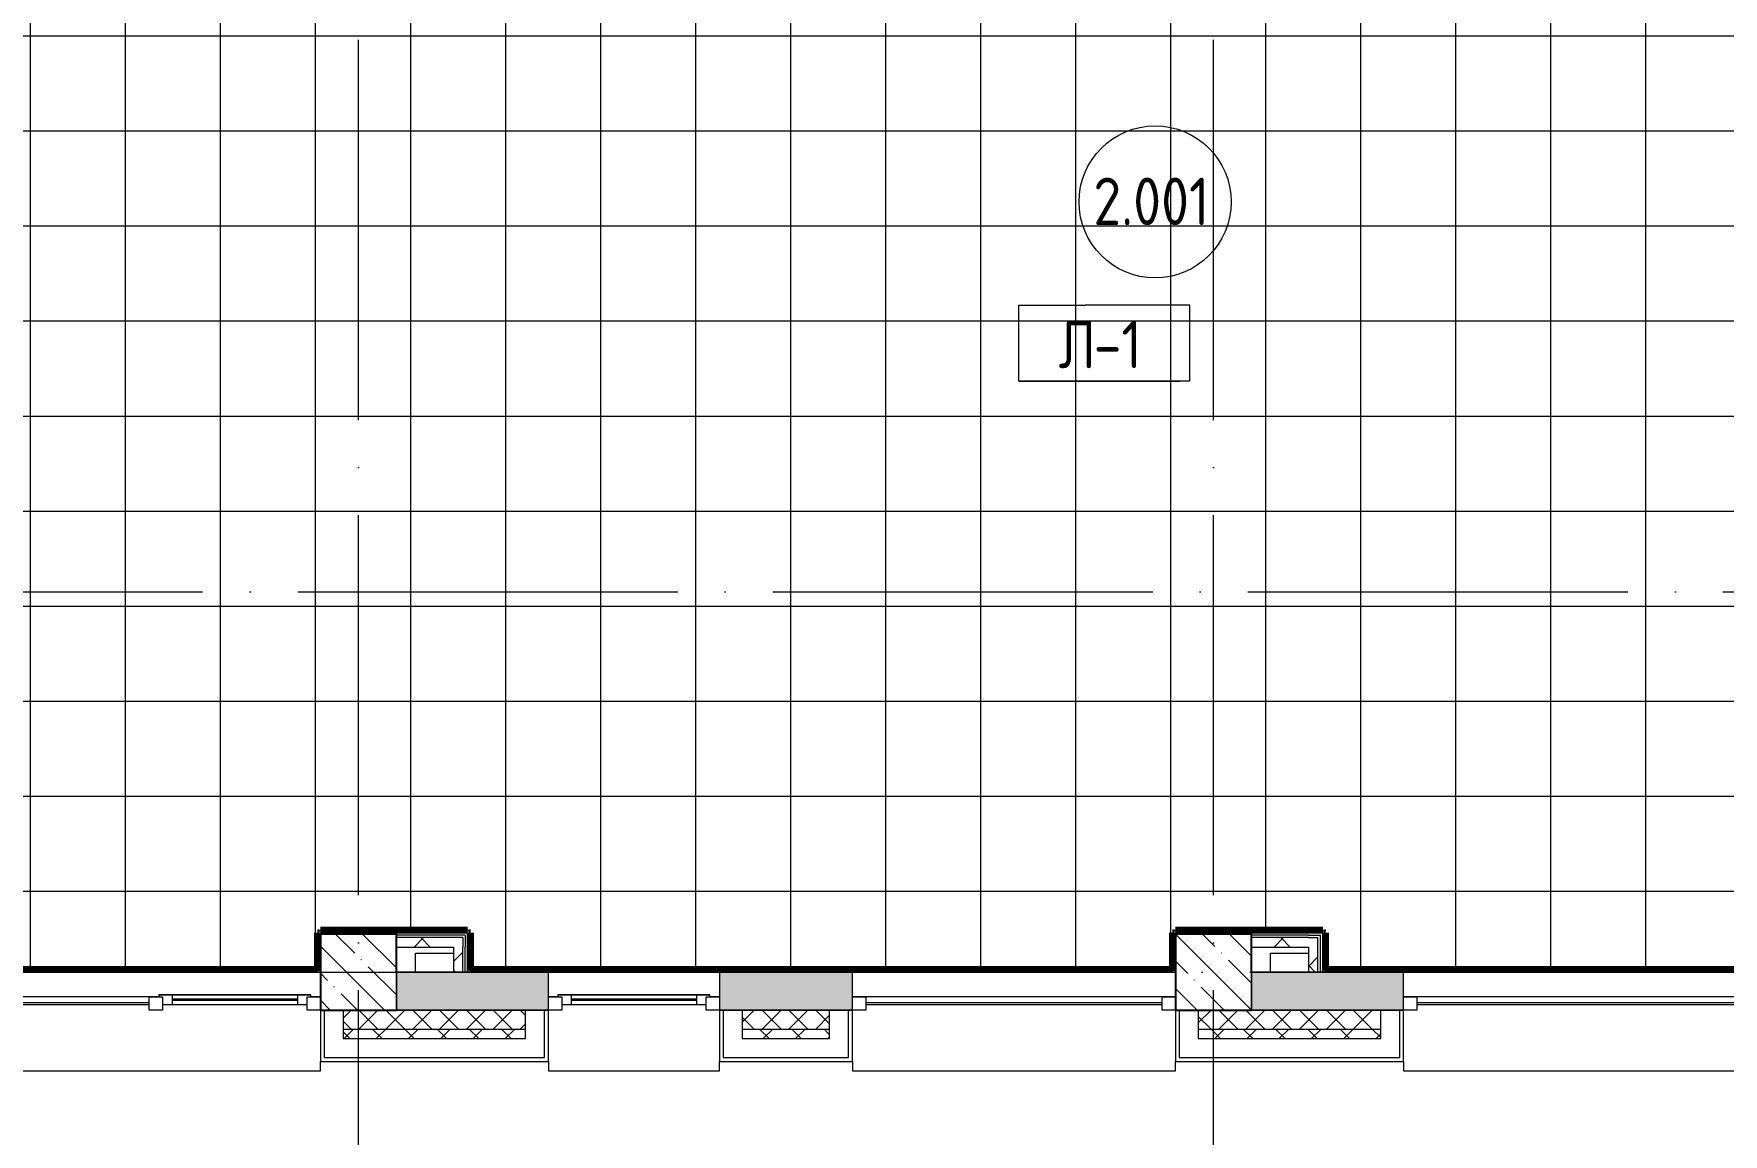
# Model space of a CAD drawing. Header units: millimetres. Extents: x 97 to 214665, y -4577 to 61202.
# Drawn here: x 60040 to 68931, y 42672 to 48461 of the extents above; entities that cross this region are included whole.
import ezdxf

# ---------------------------------------------------------------- set-up
doc = ezdxf.new("R2010")
doc.units = ezdxf.units.MM
doc.linetypes.add('ADSK_Линия сетки', pattern=[2500, 2000, -250, 0, -250])
for name, color, linetype, lineweight in [('A-AREA-____-IDEN', 2, 'Continuous', 20), ('A-FLOR-____-IDEN', 11, 'Continuous', 20), ('A-FLOR-____-OTLN', 192, 'Continuous', 9), ('A-FLOR-____-PATT', 8, 'Continuous', 9), ('A-GLAZ-____-MCUT', 151, 'Continuous', 9), ('A-GLAZ-____-OTLN', 151, 'Continuous', 9), ('A-WALL-____-MCUT', 113, 'Continuous', 9), ('A-WALL-____-PATT', 111, 'Continuous', 9), ('A-WALL-FNSH-MCUT', 113, 'Continuous', 9), ('I-WALL-____-OTLN', 2, 'Continuous', 9), ('S-COLS-____-MCUT', 52, 'Continuous', 9), ('S-COLS-____-OTLN', 52, 'Continuous', 9), ('S-GRID-____-OTLN', 1, 'Continuous', 9)]:
    doc.layers.add(name, color=color, linetype=linetype, lineweight=lineweight)
doc.styles.add('GOST Common', font='GOST_Common.ttf', dxfattribs={"width": 0.9, "height": 250})
pattern_1 = [(45, (0, 0), (-141.4214, 141.4214), []), (135, (0, 0), (-141.4214, -141.4214), [])]
pattern_2 = [(135, (0, 0), (-142.5612, -142.5612), []), (135, (142.56, 0), (-142.5612, -142.5612), [252.016, -50.403, 3.353, -47.05])]

# ---------------------------------------------------------------- blocks, each defined once
blk = doc.blocks.new('Окно_СКБ_2Ст1 - Окно_СКБ_2Ст 3300_ОК2л-29018874-О_АИ_ПП_4_200_Целиком')
at = {"layer": 'A-GLAZ-____-MCUT', "color": 90}
for p, q in [((-1650, -195), (-1650, -125)), ((-1650, -125), (-1580, -125)), ((-1580, -125), (-1580, -195)), ((-820, -155), (-1580, -155)), ((-1580, -155), (-1580, -195)), ((-1530, -205), (-1530, -155)), ((-870, -205), (-870, -155)), ((-820, -195), (-820, -125)), ((-820, -125), (-750, -125)), ((-820, -195), (-820, -155)), ((-750, -125), (-750, -195)), ((1580, -195), (1580, -125)), ((1580, -125), (1650, -125)), ((1650, -125), (1650, -195)), ((-1580, -195), (-1650, -195)), ((-1580, -195), (-1600, -195)), ((-1600, -195), (-1600, -205)), ((-1600, -205), (-800, -205)), ((-800, -205), (-1600, -205)), ((-750, -195), (-820, -195)), ((-800, -195), (-820, -195)), ((-800, -205), (-800, -195)), ((1650, -195), (1580, -195))]:
    blk.add_line(p, q, dxfattribs=at)
at = {"layer": 'A-GLAZ-____-MCUT', "color": 10, "lineweight": 5}
for p, q in [((-1530, -175), (-870, -175)), ((1580, -155), (-750, -155)), ((1580, -165), (-750, -165)), ((-870, -185), (-1530, -185))]:
    blk.add_line(p, q, dxfattribs=at)
at = {"layer": 'A-GLAZ-____-OTLN', "color": 10, "lineweight": 5}
for p, q in [((-1650, -195), (-1600, -195)), ((-800, -195), (1650, -195))]:
    blk.add_line(p, q, dxfattribs=at)
blk = doc.blocks.new('Окно_СКБ_1Ст1 - 120_Окно_СКБ_1Ст_900_ОК3л-29018700-О_АИ_ПП_4_200_Целиком')
at = {"layer": 'A-GLAZ-____-MCUT', "color": 90}
for p, q in [((-450, -195), (-450, -125)), ((-450, -125), (-380, -125)), ((-380, -125), (-380, -195)), ((380, -155), (-380, -155)), ((-380, -155), (-380, -195)), ((-330, -205), (-330, -155)), ((330, -205), (330, -155)), ((380, -195), (380, -125)), ((380, -125), (450, -125)), ((380, -195), (380, -155)), ((450, -125), (450, -195)), ((-380, -195), (-450, -195)), ((-380, -195), (-400, -195)), ((-400, -195), (-400, -205)), ((-400, -205), (400, -205)), ((400, -205), (-400, -205)), ((450, -195), (380, -195)), ((400, -195), (380, -195)), ((400, -205), (400, -195))]:
    blk.add_line(p, q, dxfattribs=at)
at = {"layer": 'A-GLAZ-____-MCUT', "color": 10, "lineweight": 5}
for p, q in [((-330, -175), (330, -175)), ((330, -185), (-330, -185))]:
    blk.add_line(p, q, dxfattribs=at)
at = {"layer": 'A-GLAZ-____-OTLN', "color": 10, "lineweight": 5}
for p, q in [((-450, -195), (-400, -195)), ((400, -195), (450, -195))]:
    blk.add_line(p, q, dxfattribs=at)
blk = doc.blocks.new('Окно_СКБ_1Ст1 - 120_Окно_СКБ_1Ст_1700_ОК19Л-29018918-О_АИ_ПП_4_200_Целиком')
at = {"layer": 'A-GLAZ-____-MCUT', "color": 90}
for p, q in [((-850, -195), (-850, -125)), ((-850, -125), (-780, -125)), ((-780, -125), (-780, -195)), ((780, -195), (780, -125)), ((780, -125), (850, -125)), ((850, -125), (850, -195)), ((-780, -195), (-850, -195)), ((850, -195), (780, -195))]:
    blk.add_line(p, q, dxfattribs=at)
at = {"layer": 'A-GLAZ-____-MCUT', "color": 10, "lineweight": 5}
for p, q in [((780, -155), (-780, -155)), ((780, -165), (-780, -165))]:
    blk.add_line(p, q, dxfattribs=at)
at = {"layer": 'A-GLAZ-____-OTLN', "color": 10, "lineweight": 5}
blk.add_line((-850, -195), (850, -195), dxfattribs=at)
blk = doc.blocks.new('WNW_Отлив1 - Отлив_металлический 2-28598290-О_АИ_ПП_4_200_Целиком')
at = {"layer": 'A-GLAZ-____-OTLN', "color": 10, "lineweight": 5}
for p, q in [((1650, 320), (-1650, 320)), ((-1650, 320), (-1650, 270)), ((1650, 270), (1650, 320))]:
    blk.add_line(p, q, dxfattribs=at)
blk = doc.blocks.new('WNW_Отлив1 - Отлив_металлический 2-28596055-О_АИ_ПП_4_200_Целиком')
at = {"layer": 'A-GLAZ-____-OTLN', "color": 10, "lineweight": 5}
for p, q in [((450, 320), (-450, 320)), ((-450, 320), (-450, 270)), ((450, 270), (450, 320))]:
    blk.add_line(p, q, dxfattribs=at)
blk = doc.blocks.new('WNW_Отлив1 - Отлив_металлический 2-28595994-О_АИ_ПП_4_200_Целиком')
at = {"layer": 'A-GLAZ-____-OTLN', "color": 10, "lineweight": 5}
for p, q in [((850, 320), (-850, 320)), ((-850, 320), (-850, 270)), ((850, 270), (850, 320))]:
    blk.add_line(p, q, dxfattribs=at)
blk = doc.blocks.new('0083_СОШ675_АР_R22_rvt-1-О_АИ_ПП_4_200_Целиком')
at = {"layer": 'A-WALL-____-PATT', "lineweight": 5}
h = blk.add_hatch(dxfattribs=at)
h.set_pattern_fill('FP_20', color=252, style=0, pattern_type=2)
h.set_pattern_definition(pattern_1)
h.paths.add_polyline_path([(4750, 43657), (4800, 43657), (4800, 43707), (4450, 43707), (4450, 43657), (4534.4, 43657)])
h = blk.add_hatch(dxfattribs=at)
h.set_pattern_fill('FP_20', color=252, style=0, pattern_type=2)
h.set_pattern_definition(pattern_1)
h.paths.add_polyline_path([(4800, 43525), (4800, 43657), (4750, 43657), (4750, 43525)])
h = blk.add_hatch(dxfattribs=at)
h.set_pattern_fill('FP_20', color=252, style=0, pattern_type=2)
h.set_pattern_definition(pattern_1)
h.paths.add_polyline_path([(9250, 43657), (9250, 43707), (8950, 43707), (8950, 43657)])
h = blk.add_hatch(dxfattribs=at)
h.set_pattern_fill('FP_20', color=252, style=0, pattern_type=2)
h.set_pattern_definition(pattern_1)
h.paths.add_polyline_path([(9300, 43525), (9300, 43707), (9250, 43707), (9250, 43525)])
h = blk.add_hatch(dxfattribs=at)
h.set_pattern_fill('FP_74', color=10, style=0, pattern_type=2)
h.set_pattern_definition([(50, (0, 0), (364.3679, -31.8783), [38.1, -419.1]), (355, (0, 0), (-70.4859, 382.1133), [30.48, -335.28]), (100.451, (30.36, -2.66), (293.885, 350.2334), [32.38, -356.18]), (46.184, (0, 101.6), (542.1585, -84.0858), [57.15, -628.65]), (96.636, (45.2, 94.6), (474.805, 494.8554), [48.57, -534.27]), (351.184, (0, 101.6), (474.8102, 494.85), [45.72, -502.92]), (21, (50.8, 76.2), (303.2285, -204.5305), [38.1, -419.1]), (326, (50.8, 76.2), (123.6039, 368.376), [30.48, -335.28]), (71.451, (76.07, 59.16), (426.8341, 163.8427), [32.38, -356.18]), (37.5, (0, 0), (6.17665, 169.11015), [16.764, -314.452, 16.764, -323.596, -336.55]), (37.5, (0, 0), (6.17665, 169.11015), [-671.576, 16.764, -319.786]), (7.5, (0, 0), (133.63888, 200.3615), [16.764, -177.292, 16.764, -306.832, -128.27]), (7.5, (0, 0), (133.63888, 200.3615), [-517.652, 16.764, -111.506]), (327.5, (-113.28, 0), (271.18182, -11.45836), [16.764, -110.236, 16.764, -379.476, -525.78]), (327.5, (-113.28, 0), (271.18182, -11.45836), [-523.24, 16.764, -509.016]), (317.5, (-164.08, 0), (296.2585, 50.85285), [16.764, -148.336, 16.764, -246.38, -373.38]), (317.5, (-164.08, 0), (296.2585, 50.85285), [-428.244, 16.764, -356.616])])
h.paths.add_polyline_path([(67170, 43325), (69050, 43325), (69050, 43525), (67050, 43525), (67050, 43325), (67070, 43325)])
h.paths.add_polyline_path([(64650, 43325), (65350, 43325), (65350, 43525), (64650, 43525)])
h.paths.add_polyline_path([(60830, 43325), (60850, 43325), (60850, 43525), (60150, 43525), (60150, 43325), (60730, 43325)])
h.paths.add_polyline_path([(62570, 43325), (63350, 43325), (63350, 43525), (62550, 43525), (62550, 43325)])
h.paths.add_polyline_path([(58070, 43325), (58850, 43325), (58850, 43525), (58050, 43525), (58050, 43325)])
h.paths.add_polyline_path([(54301.6, 43325), (54350, 43325), (54350, 43525), (53550, 43525), (53550, 43325), (53818.4, 43325)])
h.paths.add_polyline_path([(49850, 43325), (49850, 43525), (49050, 43525), (49050, 43325), (49469.8, 43325)])
h.paths.add_polyline_path([(44670, 43325), (45350, 43325), (45350, 43525), (44550, 43525), (44550, 43325), (44638.1, 43325)])
h.paths.add_polyline_path([(42850, 43325), (42850, 43525), (42150, 43525), (42150, 43325), (42830, 43325)])
h.paths.add_polyline_path([(40772.6, 43325), (40850, 43325), (40850, 43525), (40050, 43525), (40050, 43325), (40289.5, 43325)])
h.paths.add_polyline_path([(36350, 43325), (36750, 43325), (36750, 43525), (36350, 43525)])
h.paths.add_polyline_path([(35570, 43325), (35950, 43325), (35950, 43525), (35550, 43525), (35550, 43325)])
h.paths.add_polyline_path([(32075.5, 43325), (32250, 43325), (32250, 43525), (31450, 43525), (31450, 43325), (31592.3, 43325)])
h.paths.add_polyline_path([(27726.9, 43325), (27750, 43325), (27750, 43525), (26950, 43525), (26950, 43325), (27630, 43325)])
h.paths.add_polyline_path([(23250, 43325), (23250, 43525), (22450, 43525), (22450, 43325), (23230, 43325)])
h.paths.add_polyline_path([(24730, 43325), (24850, 43325), (24850, 43525), (24150, 43525), (24150, 43325), (24270, 43325)])
h.paths.add_polyline_path([(18730, 43325), (18750, 43325), (18750, 43525), (17950, 43525), (17950, 43325), (18630, 43325)])
h.paths.add_polyline_path([(13450, 43325), (14250, 43325), (14250, 43525), (13450, 43525)])
h.paths.add_polyline_path([(9730, 43325), (9750, 43325), (9750, 43525), (8950, 43525), (8950, 43325), (9630, 43325)])
h.paths.add_polyline_path([(6467.1, 43325), (6850, 43325), (6850, 43525), (6150, 43525), (6150, 43325), (6270, 43325)])
h.paths.add_polyline_path([(5017.6, 43325), (5250, 43325), (5250, 43525), (4450, 43525), (4450, 43325), (4534.4, 43325)])
h.paths.add_polyline_path([(750, 43325), (750, 43525), (200, 43525), (200, 43325), (730, 43325)])
h = blk.add_hatch(dxfattribs=at)
h.set_pattern_fill('FP_21', color=10, style=0, pattern_type=2)
h.set_pattern_definition([(45, (0, 0), (-70.71068, 70.71068), []), (135, (0, 0), (-70.71068, -70.71068), [])])
h.paths.add_polyline_path([(69150, 43225), (69150, 43325), (67170, 43325), (67170, 43225), (68796.9, 43225)])
h.paths.add_polyline_path([(64770, 43225), (65230, 43225), (65230, 43325), (64770, 43325), (64770, 43281.5)])
h.paths.add_polyline_path([(63630, 43225), (63630, 43325), (62670, 43325), (62670, 43225)])
h.paths.add_polyline_path([(60730, 43225), (60730, 43325), (60270, 43325), (60270, 43225)])
h.paths.add_polyline_path([(59130, 43225), (59130, 43325), (58170, 43325), (58170, 43225)])
h.paths.add_polyline_path([(54630, 43225), (54630, 43325), (53670, 43325), (53670, 43225)])
h.paths.add_polyline_path([(49170, 43225), (50130, 43225), (50130, 43325), (49170, 43325), (49170, 43281.5)])
h.paths.add_polyline_path([(45630, 43225), (45630, 43325), (44670, 43325), (44670, 43225)])
h.paths.add_polyline_path([(42270, 43225), (42730, 43225), (42730, 43325), (42270, 43325), (42270, 43281.5)])
h.paths.add_polyline_path([(41130, 43225), (41130, 43325), (40170, 43325), (40170, 43225), (40772.6, 43225)])
h.paths.add_polyline_path([(35670, 43225), (36630, 43225), (36630, 43325), (35670, 43325), (35670, 43281.5)])
h.paths.add_polyline_path([(32130, 43225), (32130, 43325), (31170, 43325), (31170, 43225)])
h.paths.add_polyline_path([(26670, 43225), (27630, 43225), (27630, 43325), (26670, 43325), (26670, 43281.5)])
h.paths.add_polyline_path([(24270, 43225), (24730, 43225), (24730, 43325), (24270, 43325), (24270, 43281.5)])
h.paths.add_polyline_path([(23130, 43225), (23130, 43325), (22170, 43325), (22170, 43225)])
h.paths.add_polyline_path([(17670, 43225), (18630, 43225), (18630, 43325), (17670, 43325), (17670, 43281.5)])
h.paths.add_polyline_path([(14130, 43225), (14130, 43325), (13170, 43325), (13170, 43225), (13714.8, 43225)])
h.paths.add_polyline_path([(9630, 43225), (9630, 43325), (8670, 43325), (8670, 43225)])
h.paths.add_polyline_path([(5130, 43225), (5130, 43325), (4170, 43325), (4170, 43225)])
h.paths.add_polyline_path([(6270, 43225), (6730, 43225), (6730, 43325), (6270, 43325), (6270, 43281.5)])
h.paths.add_polyline_path([(630, 43225), (630, 43325), (-300, 43325), (-300, 43225)])
h = blk.add_hatch(dxfattribs=at)
h.set_pattern_fill('FP_7', color=10, style=0, pattern_type=2)
h.set_pattern_definition([(135, (0, 0), (-84.85281, -84.85281), []), (225, (0, 0), (84.85281, -84.85281), [])])
h.paths.add_polyline_path([(69050, 43175), (69150, 43175), (69150, 43225), (67170, 43225), (67170, 43175), (68796.9, 43175)])
h.paths.add_polyline_path([(65230, 43175), (65230, 43225), (64770, 43225), (64770, 43175)])
h.paths.add_polyline_path([(63630, 43175), (63630, 43225), (62670, 43225), (62670, 43175)])
h.paths.add_polyline_path([(60730, 43175), (60730, 43225), (60270, 43225), (60270, 43175)])
h.paths.add_polyline_path([(59130, 43175), (59130, 43225), (58170, 43225), (58170, 43175)])
h.paths.add_polyline_path([(54630, 43175), (54630, 43225), (53670, 43225), (53670, 43175)])
h.paths.add_polyline_path([(50130, 43175), (50130, 43225), (49170, 43225), (49170, 43175)])
h.paths.add_polyline_path([(44670, 43175), (45630, 43175), (45630, 43225), (44670, 43225)])
h.paths.add_polyline_path([(42730, 43175), (42730, 43225), (42270, 43225), (42270, 43175)])
h.paths.add_polyline_path([(41130, 43175), (41130, 43225), (40170, 43225), (40170, 43175), (40772.6, 43175)])
h.paths.add_polyline_path([(36630, 43175), (36630, 43225), (35670, 43225), (35670, 43175)])
h.paths.add_polyline_path([(32130, 43175), (32130, 43225), (31170, 43225), (31170, 43175)])
h.paths.add_polyline_path([(26670, 43175), (27630, 43175), (27630, 43225), (26670, 43225)])
h.paths.add_polyline_path([(24270, 43175), (24730, 43175), (24730, 43225), (24270, 43225)])
h.paths.add_polyline_path([(23130, 43175), (23130, 43225), (22170, 43225), (22170, 43175)])
h.paths.add_polyline_path([(17670, 43175), (18630, 43175), (18630, 43225), (17670, 43225)])
h.paths.add_polyline_path([(13714.8, 43175), (14130, 43175), (14130, 43225), (13170, 43225), (13170, 43175)])
h.paths.add_polyline_path([(9630, 43175), (9630, 43225), (8670, 43225), (8670, 43175)])
h.paths.add_polyline_path([(6730, 43175), (6730, 43225), (6270, 43225), (6270, 43175)])
h.paths.add_polyline_path([(4170, 43175), (5130, 43175), (5130, 43225), (4170, 43225)])
h.paths.add_polyline_path([(630, 43175), (630, 43225), (-350, 43225), (-350, 43175)])
at = {"layer": 'S-COLS-____-OTLN', "lineweight": 5}
h = blk.add_hatch(dxfattribs=at)
h.set_pattern_fill('FP_31', color=256, style=0, pattern_type=2)
h.set_pattern_definition(pattern_2)
h.paths.add_polyline_path([(4051.2, 43325), (4450, 43325), (4450, 43725), (4050, 43725), (4050, 43325)])
h = blk.add_hatch(dxfattribs=at)
h.set_pattern_fill('FP_31', color=256, style=0, pattern_type=2)
h.set_pattern_definition(pattern_2)
h.paths.add_polyline_path([(8550, 43325), (8950, 43325), (8950, 43725), (8550, 43725)])
at = {"layer": 'A-FLOR-____-OTLN', "color": 90}
for p, q in [((4550, 43525), (4550, 43625)), ((4550, 43625), (4750, 43625)), ((9050, 43525), (9050, 43625)), ((9050, 43625), (9250, 43625))]:
    blk.add_line(p, q, dxfattribs=at)
at = {"layer": 'A-WALL-____-MCUT', "color": 10, "lineweight": 5}
for p, q in [((4812.5, 43719.5), (4450, 43719.5)), ((4812.5, 43719.5), (4812.5, 43707)), ((4812.5, 43707), (4812.5, 43657)), ((4812.5, 43525), (4812.5, 43657)), ((9250, 43719.5), (8950, 43719.5)), ((9250, 43719.5), (9300, 43719.5)), ((9300, 43719.5), (9312.5, 43719.5)), ((9312.5, 43525), (9312.5, 43719.5)), ((4450, 43525), (4450, 43325)), ((8950, 43525), (8950, 43325)), ((4070, 43325), (4070, 43075)), ((4170, 43325), (4170, 43225)), ((5130, 43225), (5130, 43325)), ((5230, 43075), (5230, 43325)), ((6170, 43325), (6170, 43075)), ((6270, 43325), (6270, 43225)), ((6730, 43225), (6730, 43325)), ((6830, 43075), (6830, 43325)), ((8570, 43325), (8570, 43075)), ((8670, 43325), (8670, 43225)), ((9630, 43225), (9630, 43325)), ((9730, 43075), (9730, 43325)), ((4170, 43225), (4170, 43175)), ((4170, 43225), (5130, 43225)), ((5130, 43175), (5130, 43225)), ((6270, 43225), (6270, 43175)), ((6270, 43225), (6730, 43225)), ((6730, 43175), (6730, 43225)), ((8670, 43225), (8670, 43175)), ((8670, 43225), (9630, 43225)), ((9630, 43175), (9630, 43225)), ((4170, 43175), (5130, 43175)), ((6270, 43175), (6730, 43175)), ((8670, 43175), (9630, 43175)), ((4070, 43075), (5230, 43075)), ((6170, 43075), (6830, 43075)), ((8570, 43075), (9730, 43075))]:
    blk.add_line(p, q, dxfattribs=at)
at = {"layer": 'A-WALL-____-MCUT', "color": 50, "lineweight": 13}
for p, q in [((4450, 43707), (4450, 43657)), ((4800, 43707), (4450, 43707)), ((4450, 43657), (4750, 43657)), ((4750, 43657), (4750, 43525)), ((4800, 43707), (4800, 43657)), ((4800, 43525), (4800, 43657)), ((8950, 43707), (8950, 43657)), ((9250, 43707), (8950, 43707)), ((8950, 43657), (9250, 43657)), ((9250, 43707), (9300, 43707)), ((9250, 43657), (9250, 43525)), ((9300, 43525), (9300, 43707)), ((5250, 43525), (4450, 43525)), ((4750, 43525), (4800, 43525)), ((5250, 43325), (5250, 43525)), ((6850, 43525), (6150, 43525)), ((6150, 43525), (6150, 43325)), ((6850, 43325), (6850, 43525)), ((9750, 43525), (8950, 43525)), ((9250, 43525), (9300, 43525)), ((9750, 43325), (9750, 43525)), ((5130, 43325), (4450, 43325)), ((4450, 43325), (5130, 43325)), ((5230, 43325), (5130, 43325)), ((5130, 43325), (5230, 43325)), ((5250, 43325), (5230, 43325)), ((5230, 43325), (5250, 43325)), ((6170, 43325), (6150, 43325)), ((6150, 43325), (6170, 43325)), ((6270, 43325), (6170, 43325)), ((6170, 43325), (6270, 43325)), ((6730, 43325), (6270, 43325)), ((6270, 43325), (6730, 43325)), ((6830, 43325), (6730, 43325)), ((6730, 43325), (6830, 43325)), ((6850, 43325), (6830, 43325)), ((6830, 43325), (6850, 43325)), ((9630, 43325), (8950, 43325)), ((8950, 43325), (9630, 43325)), ((9730, 43325), (9630, 43325)), ((9630, 43325), (9730, 43325)), ((9750, 43325), (9730, 43325)), ((9730, 43325), (9750, 43325))]:
    blk.add_line(p, q, dxfattribs=at)
at = {"layer": 'A-WALL-____-MCUT', "color": 90}
for p, q in [((4450, 43325), (4170, 43325)), ((8950, 43325), (8670, 43325))]:
    blk.add_line(p, q, dxfattribs=at)
at = {"layer": 'A-WALL-FNSH-MCUT', "color": 90}
for p, q in [((4825, 43732), (4450, 43732)), ((4450, 43732), (4450, 43719.5)), ((4450, 43719.5), (4450, 43707)), ((4825, 43719.5), (4825, 43732)), ((4825, 43707), (4825, 43719.5)), ((4825, 43657), (4825, 43707)), ((4825, 43525), (4825, 43657)), ((9250, 43732), (8950, 43732)), ((8950, 43732), (8950, 43719.5)), ((8950, 43719.5), (8950, 43707)), ((9300, 43732), (9250, 43732)), ((9312.5, 43732), (9300, 43732)), ((9325, 43732), (9312.5, 43732)), ((9325, 43525), (9325, 43732)), ((4800, 43525), (4812.5, 43525)), ((4812.5, 43525), (4825, 43525)), ((9300, 43525), (9312.5, 43525)), ((9312.5, 43525), (9325, 43525)), ((4070, 43325), (4050, 43325)), ((4050, 43325), (4050, 43055)), ((4170, 43325), (4070, 43325)), ((5250, 43055), (5250, 43325)), ((6150, 43325), (6150, 43055)), ((6850, 43055), (6850, 43325)), ((8570, 43325), (8550, 43325)), ((8550, 43325), (8550, 43055)), ((8670, 43325), (8570, 43325)), ((9750, 43055), (9750, 43325)), ((4050, 43055), (5250, 43055)), ((6150, 43055), (6850, 43055)), ((8550, 43055), (9750, 43055))]:
    blk.add_line(p, q, dxfattribs=at)
at = {"layer": 'I-WALL-____-OTLN', "color": 90}
for p, q in [((750, 43525), (4050, 43525)), ((5250, 43525), (6150, 43525)), ((6850, 43525), (8550, 43525)), ((9750, 43525), (13050, 43525))]:
    blk.add_line(p, q, dxfattribs=at)
at = {"layer": 'S-COLS-____-MCUT', "color": 130, "lineweight": 25}
for p, q in [((4450, 43725), (4050, 43725)), ((4050, 43725), (4050, 43325)), ((4450, 43525), (4450, 43725)), ((8950, 43725), (8550, 43725)), ((8550, 43725), (8550, 43325)), ((8950, 43525), (8950, 43725)), ((4050, 43325), (4450, 43325)), ((8550, 43325), (8950, 43325))]:
    blk.add_line(p, q, dxfattribs=at)
at = {"layer": 'S-COLS-____-OTLN', "color": 90}
for p, q in [((4450, 43325), (4450, 43525)), ((8950, 43325), (8950, 43525))]:
    blk.add_line(p, q, dxfattribs=at)
at = {"layer": 'A-GLAZ-____-OTLN', "color": 90, "lineweight": 9, "rotation": 180}
for name, p in [('Окно_СКБ_2Ст1 - Окно_СКБ_2Ст 3300_ОК2л-29018874-О_АИ_ПП_4_200_Целиком', (2400, 43200)), ('Окно_СКБ_1Ст1 - 120_Окно_СКБ_1Ст_900_ОК3л-29018700-О_АИ_ПП_4_200_Целиком', (5700, 43200)), ('Окно_СКБ_1Ст1 - 120_Окно_СКБ_1Ст_1700_ОК19Л-29018918-О_АИ_ПП_4_200_Целиком', (7700, 43200)), ('Окно_СКБ_2Ст1 - Окно_СКБ_2Ст 3300_ОК2л-29018874-О_АИ_ПП_4_200_Целиком', (11400, 43200)), ('WNW_Отлив1 - Отлив_металлический 2-28598290-О_АИ_ПП_4_200_Целиком', (2400, 43325)), ('WNW_Отлив1 - Отлив_металлический 2-28596055-О_АИ_ПП_4_200_Целиком', (5700, 43325)), ('WNW_Отлив1 - Отлив_металлический 2-28595994-О_АИ_ПП_4_200_Целиком', (7700, 43325)), ('WNW_Отлив1 - Отлив_металлический 2-28598290-О_АИ_ПП_4_200_Целиком', (11400, 43325))]:
    blk.add_blockref(name, p, dxfattribs=at)
blk = doc.blocks.new('ADSK_Марка_Перекрытие - Типоразмер_ADSK_Марка-158127-О_АИ_ПП_4_200_Целиком')
at = {"layer": 'A-FLOR-____-IDEN'}
for p, q in [((-4.5, 4), (-1, 4)), ((-4.5, 0), (-4.5, 4)), ((4.5, 4), (-1, 4)), ((4.5, 0), (4.5, 4)), ((4.5, 0), (-4.5, 0)), ((-4.5, 0), (4, 0))]:
    blk.add_line(p, q, dxfattribs=at)
blk = doc.blocks.new('ADSK_Марка_Помещение_ОдноЗначение - Номер-159740-О_АИ_ПП_4_200_Целиком')
at = {"layer": 'A-AREA-____-IDEN'}
blk.add_circle((0, 0), 4, dxfattribs=at)

msp = doc.modelspace()

# ---------------------------------------------------------------- hatches: boundary and pattern name
at = {"layer": 'A-FLOR-____-PATT'}
h = msp.add_hatch(dxfattribs=at)
h.set_pattern_fill('FP_206', color=256, style=0, pattern_type=2)
h.set_pattern_definition([(270, (92023.1, 47450), (500, 3e-14), []), (0, (92023.1, 47450), (0, 500), [])])
h.paths.add_polyline_path([(66048.114412, 43525), (66048.114412, 43725), (66448.09249, 43725), (66448.09249, 43731.999414), (66048.09249, 43732), (66048.09249, 43525)])
h.paths.add_polyline_path([(70548.114412, 43525.000586), (70548.114412, 43725), (70948.09249, 43725), (70948.09249, 43731.999414), (70548.09249, 43732), (70548.09249, 43525.000586)])
h.paths.add_polyline_path([(73145.577757, 43540.000586), (75033.09249, 43540.000586), (75033.09249, 51165), (74748.136333, 51165), (74748.136333, 51174.999414), (72248.136333, 51174.999414), (72248.136333, 51170), (72253.136333, 51170), (72253.136333, 51160), (72248.136333, 51160), (72248.136333, 51155), (71578.114412, 51155), (71578.114412, 50757.5), (71573.114412, 50757.5), (71573.114412, 50752.5), (71563.114412, 50752.5), (71562.933906, 50756.000586), (71558.114412, 50756.000586), (71557.613792, 50751.000586), (70548.114412, 50751.000586), (70548.114412, 50756.000586), (70538.114412, 50756.000586), (70538.114412, 50766.000586), (70533.114412, 50766.911038), (70533.114412, 51160), (68933.114412, 51160), (68933.114412, 50864.999414), (68928.114412, 50864.392056), (68928.114412, 50855), (68918.114412, 50855), (68918.114412, 50850), (66463.114412, 50848.850302), (66463.114412, 50775.000586), (66458.114412, 50775), (66458.114412, 50765.000586), (66448.114412, 50765.000586), (66447.263381, 50760.000586), (66048.114412, 50760.000586), (66048.092521, 50765.000586), (66038.114412, 50765.000586), (66038.114412, 50775.000586), (66033.114412, 50775.000586), (66033.114412, 50850), (63713.114412, 50850), (63713.114412, 50766), (63708.114412, 50766), (63708.114412, 50756), (63698.114412, 50756), (63698.114412, 50751), (60948.09249, 50751), (60948.09249, 50756), (60938.09249, 50756), (60938.09249, 50752.5), (60928.09249, 50752.5), (60928.09249, 51155), (60293.114412, 51155), (60293.114412, 51160), (60198.09249, 51160), (60198.09249, 51174.999414), (57698.114412, 51174.88243), (57698.114412, 51110), (57713.114412, 51110), (57713.114412, 50775), (57708.114412, 50775), (57708.114412, 50760), (57513.09249, 50760), (57513.09249, 43740.000586), (58123.092491, 43740.000586), (58123.092491, 43735.000586), (58133.092491, 43735.000586), (58133.092491, 43725.000586), (58138.092491, 43724.124093), (58138.092491, 43540.000586), (61533.114412, 43540.000586), (61533.114412, 43732), (61538.114412, 43732), (61538.114412, 43742), (61548.114412, 43742), (61548.114412, 43747), (62323.114412, 43747), (62323.114412, 43742), (62333.114412, 43742), (62333.114412, 43732), (62338.114412, 43732), (62338.114412, 43540.000586), (66033.09249, 43540.000586), (66033.09249, 43732), (66038.09249, 43732), (66038.09249, 43742), (66048.09249, 43742), (66048.114412, 43747), (66823.114412, 43747), (66823.114412, 43742), (66833.114412, 43742), (66833.114412, 43732), (66838.114412, 43732), (66838.114412, 43540.000586), (70533.09249, 43540.000586), (70533.09249, 43732), (70538.09249, 43732), (70538.09249, 43742), (70548.09249, 43742), (70548.114412, 43747), (71323.114412, 43747), (71323.681803, 43742), (71333.114412, 43742), (71333.114412, 43732), (71338.114412, 43732), (71338.114412, 43540.000586), (72179.224545, 43540.000586)])
h.paths.add_polyline_path([(61549.339211, 43725), (61948.09249, 43725), (61948.09249, 43731.999414), (61548.114412, 43732), (61548.114412, 43725)])
h.paths.add_polyline_path([(71248.114412, 43731.999414), (71248.112067, 43732), (71212.871333, 43731.999414)])
h.paths.add_polyline_path([(66748.114412, 43731.999414), (66748.112067, 43732), (66448.114412, 43732)])
h.paths.add_polyline_path([(61548.114412, 50766), (61948.09249, 50766), (61948.09249, 50775), (61548.09249, 50775), (61548.09249, 50766)])
at = {"layer": 'A-WALL-____-PATT'}
for points in [[(61548.114412, 43535.000586), (61548.114412, 43742), (61538.114412, 43742), (61538.114412, 43535.000586)], [(62323.114412, 43732), (62333.114412, 43732), (62333.114412, 43742), (61548.114412, 43742), (61548.114412, 43732), (62032.515817, 43732)], [(66048.09249, 43535.000586), (66048.09249, 43742), (66038.09249, 43742), (66038.09249, 43535.000586)], [(66823.114412, 43732), (66833.114412, 43732), (66833.114412, 43742), (66048.09249, 43742), (66048.09249, 43732), (66381.105272, 43732)], [(62333.114412, 43535.000586), (62333.114412, 43732), (62323.114412, 43732), (62323.114412, 43535.000586)], [(66833.114412, 43535.000586), (66833.114412, 43732), (66823.114412, 43732), (66823.114412, 43535.000586)], [(67248.09249, 43525.000586), (67248.09249, 43535.000586), (66823.114412, 43535.000586), (66823.114412, 43525.000586), (66864.281878, 43525.000586)]]:
    msp.add_hatch(color=7, dxfattribs=at).paths.add_polyline_path(points)
h = msp.add_hatch(color=7, dxfattribs=at)
h.paths.add_polyline_path([(64348.09249, 43525.000586), (64348.09249, 43535.000586), (63648.114412, 43535.000586), (63648.114412, 43525.000586), (63965.222242, 43525.000586)])
h.paths.add_polyline_path([(62515.692423, 43525.000586), (62748.114412, 43525.000586), (62748.114412, 43535.000586), (62323.114412, 43535.000586), (62323.114412, 43525.000586)])

# ---------------------------------------------------------------- linework, layer by layer
at = {"layer": 'A-WALL-____-MCUT', "color": 7}
for p, q in [((61538.114412, 43742), (61538.114412, 43535.000586)), ((62333.114412, 43742), (61538.114412, 43742)), ((62333.114412, 43535.000586), (62333.114412, 43742)), ((66038.09249, 43742), (66038.09249, 43535.000586)), ((66833.114412, 43742), (66038.09249, 43742)), ((66833.114412, 43535.000586), (66833.114412, 43742)), ((61548.114412, 43535.000586), (61548.114412, 43732)), ((61548.114412, 43732), (62323.114412, 43732)), ((62323.114412, 43732), (62323.114412, 43525.000586)), ((66048.09249, 43535.000586), (66048.09249, 43732)), ((66048.09249, 43732), (66823.114412, 43732)), ((66823.114412, 43732), (66823.114412, 43525.000586)), ((61538.114412, 43535.000586), (61548.114412, 43535.000586)), ((62323.114412, 43525.000586), (62748.114412, 43525.000586)), ((62748.114412, 43535.000586), (62333.114412, 43535.000586)), ((62748.114412, 43525.000586), (62748.114412, 43535.000586)), ((64348.09249, 43535.000586), (63648.114412, 43535.000586)), ((63648.114412, 43535.000586), (63648.114412, 43525.000586)), ((63648.114412, 43525.000586), (64348.09249, 43525.000586)), ((64348.09249, 43525.000586), (64348.09249, 43535.000586)), ((66038.09249, 43535.000586), (66048.09249, 43535.000586)), ((66823.114412, 43525.000586), (67248.09249, 43525.000586)), ((67248.09249, 43535.000586), (66833.114412, 43535.000586)), ((67248.09249, 43525.000586), (67248.09249, 43535.000586))]:
    msp.add_line(p, q, dxfattribs=at)
at = {"layer": 'I-WALL-____-OTLN', "color": 5, "lineweight": 90}
for p, q in [((61548.114412, 43747), (62323.114412, 43747)), ((61548.114412, 43747), (61548.114412, 43742)), ((62323.114412, 43742), (62323.114412, 43747)), ((66048.09249, 43747), (66823.114412, 43747)), ((66048.09249, 43747), (66048.09249, 43742)), ((66823.114412, 43742), (66823.114412, 43747)), ((61533.114412, 43540.000586), (61533.114412, 43732)), ((61538.114412, 43732), (61533.114412, 43732)), ((62338.114412, 43732), (62333.114412, 43732)), ((62338.114412, 43732), (62338.114412, 43534.880104)), ((66033.09249, 43540.000586), (66033.09249, 43732)), ((66038.09249, 43732), (66033.09249, 43732)), ((66838.114412, 43732), (66833.114412, 43732)), ((66838.114412, 43732), (66838.114412, 43534.880098)), ((58138.092491, 43540.000586), (61533.114412, 43540.000586)), ((62333.114412, 43540.000586), (66033.09249, 43540.000586)), ((66833.114412, 43540.000586), (70533.09249, 43540.000586))]:
    msp.add_line(p, q, dxfattribs=at)
at = {"layer": 'I-WALL-____-OTLN'}
for p, q in [((58248.114412, 43535.000586), (61538.114412, 43535.000586)), ((61548.114412, 43525.000586), (58248.114412, 43525.000586)), ((62748.114412, 43535.000586), (63648.114412, 43535.000586)), ((63648.114412, 43525.000586), (62748.114412, 43525.000586)), ((64348.09249, 43535.000586), (66038.09249, 43535.000586)), ((66048.09249, 43525.000586), (64348.114412, 43525.000586)), ((67248.09249, 43535.000586), (70538.09249, 43535.000586)), ((70548.09249, 43525.000586), (67248.114412, 43525.000586))]:
    msp.add_line(p, q, dxfattribs=at)
at = {"layer": 'S-GRID-____-OTLN', "linetype": 'ADSK_Линия сетки'}
for p, q in [((61748.114412, -3572.657751), (61748.114412, 60644.999414)), ((66248.114412, -3572.657751), (66248.114412, 60644.999414)), ((53928.563196, 45525.000586), (213846.668489, 45525.000586)), ((53939.102261, 43525.000586), (213846.668489, 43525.000586))]:
    msp.add_line(p, q, dxfattribs=at)

# ---------------------------------------------------------------- block references
at = {"color": 250, "lineweight": 5}
msp.add_blockref('0083_СОШ675_АР_R22_rvt-1-О_АИ_ПП_4_200_Целиком', (57498.114412, 0), dxfattribs=at)
at = {"layer": 'A-AREA-____-IDEN', "xscale": 99.99999999999993, "yscale": 99.99999999999993, "zscale": 99.99999999999993}
msp.add_blockref('ADSK_Марка_Помещение_ОдноЗначение - Номер-159740-О_АИ_ПП_4_200_Целиком', (65941.100514, 47576.895196), dxfattribs=at)
at = {"layer": 'A-FLOR-____-IDEN', "xscale": 99.99999999999993, "yscale": 99.99999999999993, "zscale": 99.99999999999993}
msp.add_blockref('ADSK_Марка_Перекрытие - Типоразмер_ADSK_Марка-158127-О_АИ_ПП_4_200_Целиком', (65673.089267, 46634.03285), dxfattribs=at)

# ---------------------------------------------------------------- texts
at = {"layer": 'A-AREA-____-IDEN', "lineweight": 9, "insert": (65615.743256, 47704.620268), "char_height": 250, "width": 800.8858125, "attachment_point": 1, "style": 'GOST Common'}
msp.add_mtext('2.001', dxfattribs=at)
at = {"layer": 'A-FLOR-____-IDEN', "lineweight": 9, "char_height": 250, "attachment_point": 1, "style": 'GOST Common'}
for s, insert, width in [('\\fGOST Common|b0|i0|c204|p34|;\\W.9;Л', (65433.408422, 46951.870424), 223.6708125), ('-1', (65617.955297, 46951.870424), 331.898625)]:
    msp.add_mtext(s, dxfattribs=dict(at, insert=insert, width=width))

doc.saveas('drawing.dxf')
